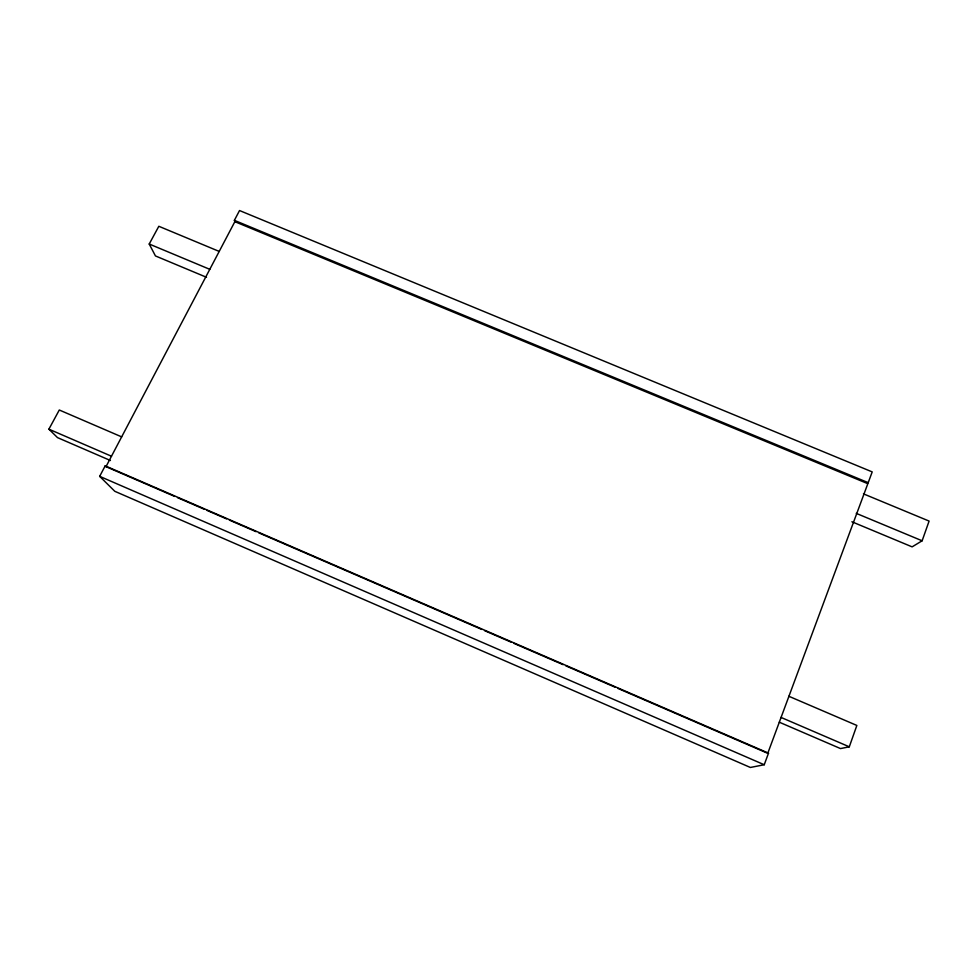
<?xml version="1.0" encoding="UTF-8"?>
<svg xmlns="http://www.w3.org/2000/svg" width="978" height="978" viewBox="0 0 978 978"><rect width="100%" height="100%" fill="white"/><g stroke="black" fill="none" stroke-linecap="round" stroke-linejoin="round"><path stroke-width="1.47" d="M779.307 722.204L840.505 748.573L849.295 746.813L856.85 725.444L788.806 696.25M851.887 521.763L912.119 546.861L922.132 540.785L929.1 521.078L863.452 493.853M617.741 688.341L767.754 753.329L872.205 471.897L239.537 210.539L234.378 220.343L234.854 221.676L867.29 483.462M764.234 764.747L768.512 753.146L105.196 465.846L99.67 476.347L114.817 491.311L750.37 767.461L764.234 764.747L99.67 476.347M174.695 496.433L105.991 466.665L234.854 221.676M110.416 460.504L57.494 437.606L48.9 429.171L59.291 410.002L121.663 436.873M206.505 277.287L155.441 255.93L149.218 244.023L158.827 226.285L219.206 251.419M767.754 753.329L768.512 753.146M234.378 220.343L868.232 482.68M856.251 513.364L922.132 540.785M149.218 244.023L209.793 269.329M781.006 717.412L849.295 746.813M48.9 429.171L111.48 456.237M177.495 497.643L204.133 509.183M206.945 510.394L226.566 518.902M229.378 520.113L256.016 531.653M258.815 532.863L481.738 629.429M484.538 630.639L511.176 642.179M513.988 643.402L563.059 664.649M565.859 665.871L614.93 687.131M105.196 465.846L105.991 466.665"/></g></svg>
